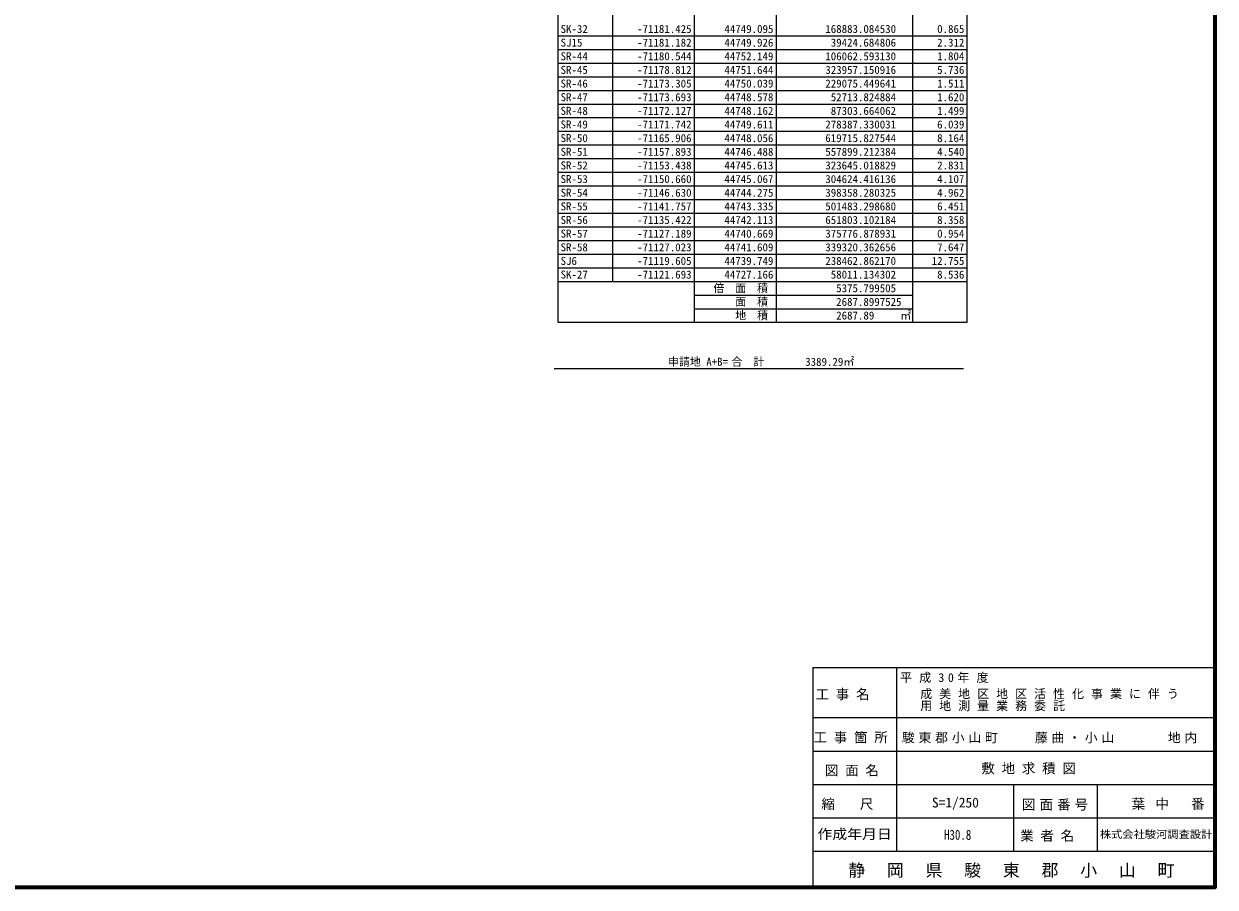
# Model space of a CAD drawing. Units: millimetres, scale not verified. Extents: x 5320 to 205570, y 4826 to 143326.
# Drawn here: x 118233 to 205570, y 4826 to 68098 of the extents above; entities that cross this region are included whole.
import ezdxf
from ezdxf.enums import TextEntityAlignment as Align

# ---------------------------------------------------------------- set-up
doc = ezdxf.new("R2010")
doc.units = ezdxf.units.MM
doc.header["$LTSCALE"] = 250
doc.layers.add('図枠', color=7, linetype='Continuous', lineweight=13)
doc.layers.add('求積表罫線', color=7, linetype='Continuous', lineweight=13)
doc.layers.add('求積表固定文字', color=7, linetype='Continuous')
doc.layers.add('求積表項目文字', color=7, linetype='Continuous')
doc.styles.add('ＭＳ ゴシック', font='')
doc.styles.get('ＭＳ ゴシック').set_extended_font_data('MS Gothic')

msp = doc.modelspace()

# ---------------------------------------------------------------- linework, layer by layer
at = {"layer": '図枠'}
for p, q in [((176085.6, 20930.1), (176085.6, 4826.3)), ((176085.6, 20930.1), (205570.1, 20930.1)), ((182211.1, 20930.1), (182211.1, 7453.6)), ((176085.6, 17254.6), (205570.1, 17254.6)), ((176085.6, 14804.3), (205570.1, 14804.3)), ((176085.6, 12354.1), (205570.1, 12354.1)), ((190787.1, 12354.1), (190787.1, 7453.6)), ((196912.6, 12354.1), (196912.6, 7453.6)), ((176085.6, 9903.8), (205570.1, 9903.8)), ((176085.6, 7453.6), (205570.1, 7453.6))]:
    msp.add_line(p, q, dxfattribs=at)
at = {"layer": '図枠', "lineweight": 70}
msp.add_lwpolyline([(5320.1, 4826.3), (205570.1, 4826.3), (205570.1, 143326.3), (5320.1, 143326.3)], close=True, dxfattribs=at)
at = {"layer": '求積表罫線'}
for p, q in [((161383.9, 80221.9), (161383.9, 49221.9)), ((167383.9, 79221.9), (167383.9, 46221.9)), ((173383.9, 79221.9), (173383.9, 46221.9)), ((183383.9, 79221.9), (183383.9, 46221.9)), ((157383.9, 67221.9), (187383.9, 67221.9)), ((157383.9, 66221.9), (187383.9, 66221.9)), ((157383.9, 65221.9), (187383.9, 65221.9)), ((157383.9, 64221.9), (187383.9, 64221.9)), ((157383.9, 63221.9), (187383.9, 63221.9)), ((157383.9, 62221.9), (187383.9, 62221.9)), ((157383.9, 61221.9), (187383.9, 61221.9)), ((157383.9, 60221.9), (187383.9, 60221.9)), ((157383.9, 59221.9), (187383.9, 59221.9)), ((157383.9, 58221.9), (187383.9, 58221.9)), ((157383.9, 57221.9), (187383.9, 57221.9)), ((157383.9, 56221.9), (187383.9, 56221.9)), ((157383.9, 55221.9), (187383.9, 55221.9)), ((157383.9, 54221.9), (187383.9, 54221.9)), ((157383.9, 53221.9), (187383.9, 53221.9)), ((157383.9, 52221.9), (187383.9, 52221.9)), ((157383.9, 51221.9), (187383.9, 51221.9)), ((157383.9, 50221.9), (187383.9, 50221.9)), ((157383.9, 49221.9), (187383.9, 49221.9)), ((167383.9, 48221.9), (183383.9, 48221.9)), ((167383.9, 47221.9), (183383.9, 47221.9))]:
    msp.add_line(p, q, dxfattribs=at)
at = {"layer": '求積表罫線', "lineweight": 18}
msp.add_line((157108.8, 42827.8), (187108.8, 42827.8), dxfattribs=at)
msp.add_lwpolyline([(157383.9, 46221.9), (187383.9, 46221.9), (187383.9, 80221.9), (157383.9, 80221.9)], close=True, dxfattribs=at)

# ---------------------------------------------------------------- texts
at = {"layer": '図枠', "style": 'ＭＳ ゴシック'}
msp.add_text('S=1/250', height=724, dxfattribs=at).set_placement((186526.6, 10447.8), align=Align.BOTTOM_CENTER)
for s, height, width, p in [('作成年月日', 725.8, 1.1, (179140.2, 8141.3)), ('H30.8', 733.1, 0.8, (186692.1, 8077.3)), ('株式会社駿河調査設計', 549.9, 1.1, (201239.8, 8259.6))]:
    msp.add_text(s, height=height, dxfattribs=dict(at, width=width)).set_placement(p, align=Align.BOTTOM_CENTER)
for s, insert, char_height, attachment_point in [('\\T1.6;平成30年度', (185975.8, 19787.1), 641.5, 8), ('\\T1.5;工事名', (178502.1, 18523.8), 725.8, 8), ('\\T1.59;成美地区地区活性化事業に伴う', (183948.1, 18595.4), 641.5, 7), ('\\T1.59;用地測量業務委託', (183948.1, 17717.9), 641.5, 7), ('\\T1.5;工事箇所', (179096.8, 15365.1), 725.8, 8), ('\\T1.3;駿東郡小山町\u3000\u3000藤曲・小山\u3000\u3000\u3000地内', (193572.9, 15367.1), 687.3, 8), ('\\T1.5;敷地求積図', (192139.1, 13088.4), 725.8, 8), ('\\T1.5;図面名', (179183.3, 12942.6), 725.8, 8), ('\\T1.9;縮\\~尺', (179053.3, 10477.1), 725.8, 8), ('\\T1.76;葉中\\~番', (202498.2, 10491.6), 725.8, 8), ('\\T1.3;図面番号', (193976.7, 10433.8), 725.8, 8), ('\\T1.5;業者名', (193500.9, 8155.6), 725.8, 8), ('\\T2.29;静岡県駿東郡小山町', (191424.6, 5510.1), 907.3, 8)]:
    msp.add_mtext(s, dxfattribs=dict(at, insert=insert, char_height=char_height, attachment_point=attachment_point))
at = {"layer": '求積表固定文字', "style": 'ＭＳ ゴシック'}
for s, p in [('倍\u3000面\u3000積 ', (173183.9, 48721.9)), ('面\u3000積 ', (173183.9, 47721.9)), ('地\u3000積 ', (173183.9, 46721.9)), ('申請地 A+B=', (169857.7, 43327.8)), ('合\u3000計 ', (172908.8, 43327.8))]:
    msp.add_text(s, height=586.5, dxfattribs=at).set_placement(p, align=Align.MIDDLE_RIGHT)
msp.add_text('㎡', height=586.5, dxfattribs=at).set_placement((182883.9, 46721.9), align=Align.MIDDLE_CENTER)
at = {"layer": '求積表項目文字', "style": 'ＭＳ ゴシック'}
for s, p in [('SK-32', (157583.9, 67721.9)), ('.084530', (179383.9, 67721.9)), ('SJ15', (157583.9, 66721.9)), ('.684806', (179383.9, 66721.9)), ('SR-44', (157583.9, 65721.9)), ('.593130', (179383.9, 65721.9)), ('SR-45', (157583.9, 64721.9)), ('.150916', (179383.9, 64721.9)), ('SR-46', (157583.9, 63721.9)), ('.449641', (179383.9, 63721.9)), ('SR-47', (157583.9, 62721.9)), ('.824884', (179383.9, 62721.9)), ('SR-48', (157583.9, 61721.9)), ('.664062', (179383.9, 61721.9)), ('SR-49', (157583.9, 60721.9)), ('.330031', (179383.9, 60721.9)), ('SR-50', (157583.9, 59721.9)), ('.827544', (179383.9, 59721.9)), ('SR-51', (157583.9, 58721.9)), ('.212384', (179383.9, 58721.9)), ('SR-52', (157583.9, 57721.9)), ('.018829', (179383.9, 57721.9)), ('SR-53', (157583.9, 56721.9)), ('.416136', (179383.9, 56721.9)), ('SR-54', (157583.9, 55721.9)), ('.280325', (179383.9, 55721.9)), ('SR-55', (157583.9, 54721.9)), ('.298680', (179383.9, 54721.9)), ('SR-56', (157583.9, 53721.9)), ('.102184', (179383.9, 53721.9)), ('SR-57', (157583.9, 52721.9)), ('.878931', (179383.9, 52721.9)), ('SR-58', (157583.9, 51721.9)), ('.362656', (179383.9, 51721.9)), ('SJ6', (157583.9, 50721.9)), ('.862170', (179383.9, 50721.9)), ('SK-27', (157583.9, 49721.9)), ('.134302', (179383.9, 49721.9)), ('.799505', (179383.9, 48721.9)), ('.8997525', (179383.9, 47721.9)), ('.89', (179383.9, 46721.9))]:
    msp.add_text(s, height=586.5, dxfattribs=at).set_placement(p, align=Align.MIDDLE_LEFT)
for s, p in [('-71181.425', (167183.9, 67721.9)), ('44749.095', (173183.9, 67721.9)), ('168883', (179383.9, 67721.9)), ('0.865', (187183.9, 67721.9)), ('-71181.182', (167183.9, 66721.9)), ('44749.926', (173183.9, 66721.9)), ('39424', (179383.9, 66721.9)), ('2.312', (187183.9, 66721.9)), ('-71180.544', (167183.9, 65721.9)), ('44752.149', (173183.9, 65721.9)), ('106062', (179383.9, 65721.9)), ('1.804', (187183.9, 65721.9)), ('-71178.812', (167183.9, 64721.9)), ('44751.644', (173183.9, 64721.9)), ('323957', (179383.9, 64721.9)), ('5.736', (187183.9, 64721.9)), ('-71173.305', (167183.9, 63721.9)), ('44750.039', (173183.9, 63721.9)), ('229075', (179383.9, 63721.9)), ('1.511', (187183.9, 63721.9)), ('-71173.693', (167183.9, 62721.9)), ('44748.578', (173183.9, 62721.9)), ('52713', (179383.9, 62721.9)), ('1.620', (187183.9, 62721.9)), ('-71172.127', (167183.9, 61721.9)), ('44748.162', (173183.9, 61721.9)), ('87303', (179383.9, 61721.9)), ('1.499', (187183.9, 61721.9)), ('-71171.742', (167183.9, 60721.9)), ('44749.611', (173183.9, 60721.9)), ('278387', (179383.9, 60721.9)), ('6.039', (187183.9, 60721.9)), ('-71165.906', (167183.9, 59721.9)), ('44748.056', (173183.9, 59721.9)), ('619715', (179383.9, 59721.9)), ('8.164', (187183.9, 59721.9)), ('-71157.893', (167183.9, 58721.9)), ('44746.488', (173183.9, 58721.9)), ('557899', (179383.9, 58721.9)), ('4.540', (187183.9, 58721.9)), ('-71153.438', (167183.9, 57721.9)), ('44745.613', (173183.9, 57721.9)), ('323645', (179383.9, 57721.9)), ('2.831', (187183.9, 57721.9)), ('-71150.660', (167183.9, 56721.9)), ('44745.067', (173183.9, 56721.9)), ('304624', (179383.9, 56721.9)), ('4.107', (187183.9, 56721.9)), ('-71146.630', (167183.9, 55721.9)), ('44744.275', (173183.9, 55721.9)), ('398358', (179383.9, 55721.9)), ('4.962', (187183.9, 55721.9)), ('-71141.757', (167183.9, 54721.9)), ('44743.335', (173183.9, 54721.9)), ('501483', (179383.9, 54721.9)), ('6.451', (187183.9, 54721.9)), ('-71135.422', (167183.9, 53721.9)), ('44742.113', (173183.9, 53721.9)), ('651803', (179383.9, 53721.9)), ('8.358', (187183.9, 53721.9)), ('-71127.189', (167183.9, 52721.9)), ('44740.669', (173183.9, 52721.9)), ('375776', (179383.9, 52721.9)), ('0.954', (187183.9, 52721.9)), ('-71127.023', (167183.9, 51721.9)), ('44741.609', (173183.9, 51721.9)), ('339320', (179383.9, 51721.9)), ('7.647', (187183.9, 51721.9)), ('-71119.605', (167183.9, 50721.9)), ('44739.749', (173183.9, 50721.9)), ('238462', (179383.9, 50721.9)), ('12.755', (187183.9, 50721.9)), ('-71121.693', (167183.9, 49721.9)), ('44727.166', (173183.9, 49721.9)), ('58011', (179383.9, 49721.9)), ('8.536', (187183.9, 49721.9)), ('5375', (179383.9, 48721.9)), ('2687', (179383.9, 47721.9)), ('2687', (179383.9, 46721.9)), ('3389.29㎡', (179108.8, 43327.8))]:
    msp.add_text(s, height=586.5, dxfattribs=at).set_placement(p, align=Align.MIDDLE_RIGHT)

doc.saveas('drawing.dxf')
